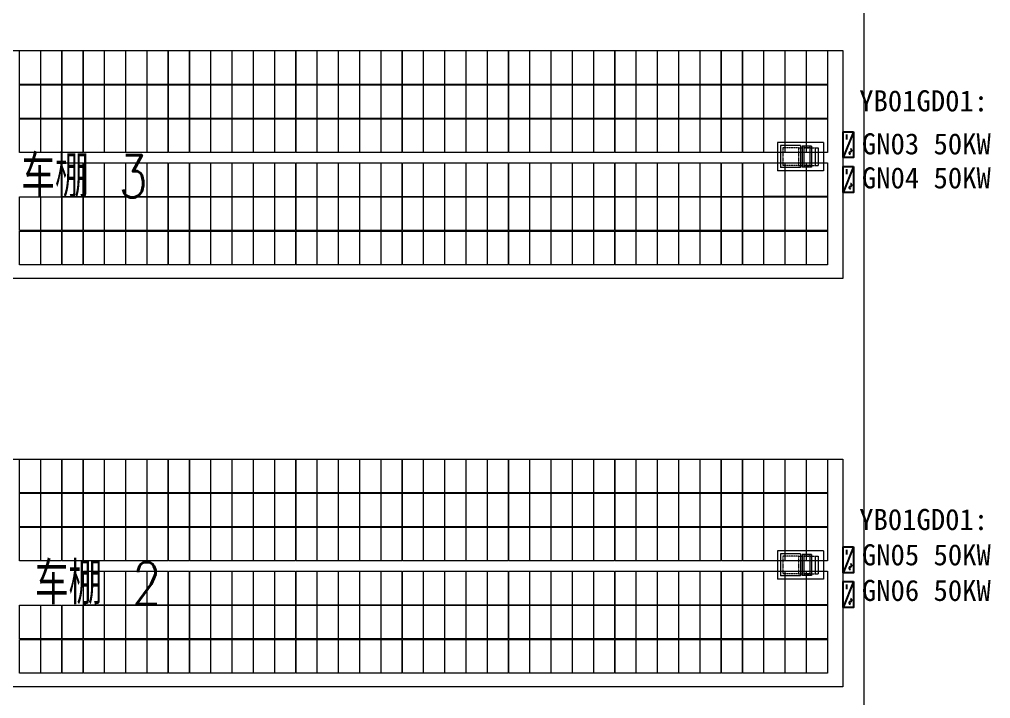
# Model space of a CAD drawing. Header units: millimetres. Extents: x 2511 to 152931, y 805 to 220503.
# Drawn here: x 45398 to 91515, y 131969 to 164199 of the extents above; entities that cross this region are included whole.
import ezdxf

# ---------------------------------------------------------------- set-up
doc = ezdxf.new("R2010")
doc.units = ezdxf.units.MM
doc.linetypes.add('BY_LAYER', pattern=[0])
doc.linetypes.add('DASHED', pattern=[19.05, 12.7, -6.35])
for name, color, linetype in [('A-DOOR', 51, 'Continuous'), ('E_EQPT', 200, 'Continuous'), ('JMD', 6, 'Continuous'), ('PUB_TEXT', 7, 'Continuous'), ('汇流箱逆变器', 7, 'Continuous'), ('组件250', 5, 'Continuous')]:
    doc.layers.add(name, color=color, linetype=linetype)
doc.styles.add('_HZTXT', font='txt.shx', dxfattribs={"width": 0.8, "bigfont": 'hztxt.shx'})
doc.styles.add('系统图文字', font='tssdeng.shx', dxfattribs={"width": 0.5, "bigfont": 'hztxt.shx'})

# ---------------------------------------------------------------- blocks, each defined once
blk = doc.blocks.new('huiliuxiang')
at = {"layer": 'E_EQPT'}
for p, q in [((3233230, -6063851), (3234480, -6064347)), ((3233366, -6064190), (3233601, -6064190))]:
    blk.add_line(p, q, dxfattribs=at)
blk.add_lwpolyline([(3233230, -6063851), (3234480, -6063851), (3234480, -6064347), (3233230, -6064347)], close=True, dxfattribs=at)
for centre, radius, start, end in [((3234128, -6064003), 63.2, 359.2131, 180.7869), ((3234255, -6064003), 63.6, 180.7812, 359.2188)]:
    blk.add_arc(centre, radius, start, end, dxfattribs=at)

msp = doc.modelspace()

# ---------------------------------------------------------------- linework, layer by layer
at = {"layer": 'A-DOOR', "color": 8, "linetype": 'ByBlock', "lineweight": 0}
msp.add_line((85494.08, 203661.59), (85494.08, 108161.59), dxfattribs=at)
at = {"layer": 'A-DOOR', "lineweight": 0, "transparency": 33554470}
for p, q in [((60533.43, 161097.8), (60553.43, 161097.8)), ((83763.43, 161117.82), (83763.43, 161097.82)), ((60533.43, 157387.8), (60553.43, 157387.8)), ((60533.43, 154157.8), (60553.43, 154157.8)), ((83763.43, 154177.82), (83763.43, 154157.82)), ((60533.43, 141717.8), (60553.43, 141717.8)), ((60533.43, 134777.8), (60553.43, 134777.8)), ((83763.43, 134797.82), (83763.43, 134777.82))]:
    msp.add_line(p, q, dxfattribs=at)
at = {"layer": 'A-DOOR', "linetype": 'ByBlock', "lineweight": 0}
for p, q in [((81393.43, 158360.38), (81393.43, 157020.38)), ((83583.43, 158360.38), (81393.43, 158360.38)), ((83583.43, 158360.38), (83583.43, 158190.38)), ((83583.43, 158190.38), (83583.43, 157020.38)), ((83183.43, 158110.38), (83333.43, 158110.38)), ((83183.43, 157270.38), (83333.43, 157270.38)), ((83583.43, 157020.38), (81393.43, 157020.38)), ((83763.43, 141737.82), (83763.43, 141717.82)), ((81393.43, 138980.37), (81393.43, 137640.37)), ((83583.43, 138980.37), (81393.43, 138980.37)), ((83583.43, 138980.37), (83583.43, 138810.37)), ((83183.43, 138730.37), (83333.43, 138730.37)), ((83583.43, 138810.37), (83583.43, 137640.37)), ((60533.43, 138007.8), (60553.43, 138007.8)), ((83183.43, 137890.37), (83333.43, 137890.37)), ((83583.43, 137640.37), (81393.43, 137640.37))]:
    msp.add_line(p, q, dxfattribs=at)
at = {"layer": 'A-DOOR', "color": 2, "linetype": 'BY_LAYER', "lineweight": 0, "ltscale": 0.01}
for p, q in [((82493.43, 158210.38), (81543.43, 158210.38)), ((81543.43, 158210.38), (81543.43, 157170.38)), ((82493.43, 158210.38), (82493.43, 157170.38)), ((83183.43, 158110.38), (83183.43, 157270.38)), ((83333.43, 158110.38), (83333.43, 157270.38)), ((82493.43, 157170.38), (81543.43, 157170.38)), ((82493.43, 138830.37), (81543.43, 138830.37)), ((81543.43, 138830.37), (81543.43, 137790.37)), ((82493.43, 138830.37), (82493.43, 137790.37)), ((83183.43, 138730.37), (83183.43, 137890.37)), ((83333.43, 138730.37), (83333.43, 137890.37)), ((82493.43, 137790.37), (81543.43, 137790.37))]:
    msp.add_line(p, q, dxfattribs=at)
at = {"layer": 'A-DOOR', "color": 3, "linetype": 'ByBlock', "lineweight": 0}
for p, q in [((83013.43, 158190.38), (82563.43, 158190.38)), ((82563.43, 158190.38), (82563.43, 157190.38)), ((82643.43, 158190.38), (82643.43, 157190.38)), ((82933.43, 158190.38), (82933.43, 157190.38)), ((82933.43, 158190.38), (82933.43, 157190.38)), ((83013.43, 158190.38), (83013.43, 157190.38)), ((83013.43, 157190.38), (82563.43, 157190.38)), ((83013.43, 138810.37), (82563.43, 138810.37)), ((82563.43, 138810.37), (82563.43, 137810.37)), ((82643.43, 138810.37), (82643.43, 137810.37)), ((82933.43, 138810.37), (82933.43, 137810.37)), ((82933.43, 138810.37), (82933.43, 137810.37)), ((83013.43, 138810.37), (83013.43, 137810.37)), ((83013.43, 137810.37), (82563.43, 137810.37))]:
    msp.add_line(p, q, dxfattribs=at)
at = {"layer": 'A-DOOR', "color": 2, "linetype": 'DASHED', "lineweight": 0, "ltscale": 0.01}
for p, q in [((82393.43, 158110.38), (81643.43, 158110.38)), ((81643.43, 158110.38), (81643.43, 157270.38)), ((82393.43, 158110.38), (82393.43, 157270.38)), ((82393.43, 158110.38), (83183.43, 158110.38)), ((82643.43, 158110.38), (82643.43, 157270.38)), ((82933.43, 158110.38), (82933.43, 157270.38)), ((82393.43, 157270.38), (81643.43, 157270.38)), ((82393.43, 157270.38), (83183.43, 157270.38)), ((82393.43, 138730.37), (81643.43, 138730.37)), ((81643.43, 138730.37), (81643.43, 137890.37)), ((82393.43, 138730.37), (82393.43, 137890.37)), ((82393.43, 138730.37), (83183.43, 138730.37)), ((82643.43, 138730.37), (82643.43, 137890.37)), ((82933.43, 138730.37), (82933.43, 137890.37)), ((82393.43, 137890.37), (81643.43, 137890.37)), ((82393.43, 137890.37), (83183.43, 137890.37))]:
    msp.add_line(p, q, dxfattribs=at)
at = {"layer": 'A-DOOR', "color": 89, "linetype": 'ByBlock', "lineweight": 0}
for p, q in [((82933.43, 158110.38), (82643.43, 158110.38)), ((82933.43, 157270.38), (82643.43, 157270.38)), ((82933.43, 138730.37), (82643.43, 138730.37)), ((82933.43, 137890.37), (82643.43, 137890.37))]:
    msp.add_line(p, q, dxfattribs=at)
at = {"layer": 'JMD', "color": 7, "linetype": 'Continuous', "lineweight": 0, "flags": 128}
for points in [[(14103.44, 162717.76), (84504.41, 162717.76), (84504.41, 151909.77), (14103.44, 151909.77)], [(14103.44, 143337.76), (84504.41, 143337.76), (84504.41, 132529.77), (14103.44, 132529.77)]]:
    msp.add_lwpolyline(points, close=True, dxfattribs=at)
at = {"layer": '组件250', "color": 4, "lineweight": 0, "transparency": 33554470}
for points in [[(45403.44, 162717.79), (46393.44, 162717.79), (46393.44, 161117.79), (45403.44, 161117.79)], [(46413.44, 162717.79), (47403.44, 162717.79), (47403.44, 161117.79), (46413.44, 161117.79)], [(47423.44, 162717.79), (48413.44, 162717.79), (48413.44, 161117.79), (47423.44, 161117.79)], [(48433.44, 162717.79), (49423.44, 162717.79), (49423.44, 161117.79), (48433.44, 161117.79)], [(49443.44, 162717.8), (50433.44, 162717.8), (50433.44, 161117.8), (49443.44, 161117.8)], [(50453.44, 162717.8), (51443.44, 162717.8), (51443.44, 161117.8), (50453.44, 161117.8)], [(51463.44, 162717.8), (52453.44, 162717.8), (52453.44, 161117.8), (51463.44, 161117.8)], [(52473.44, 162717.8), (53463.44, 162717.8), (53463.44, 161117.8), (52473.44, 161117.8)], [(53483.44, 162717.8), (54473.44, 162717.8), (54473.44, 161117.8), (53483.44, 161117.8)], [(54493.44, 162717.8), (55483.44, 162717.8), (55483.44, 161117.8), (54493.44, 161117.8)], [(55503.44, 162717.8), (56493.44, 162717.8), (56493.44, 161117.8), (55503.44, 161117.8)], [(56513.44, 162717.8), (57503.44, 162717.8), (57503.44, 161117.8), (56513.44, 161117.8)], [(57523.44, 162717.8), (58513.44, 162717.8), (58513.44, 161117.8), (57523.44, 161117.8)], [(58533.44, 162717.8), (59523.44, 162717.8), (59523.44, 161117.8), (58533.44, 161117.8)], [(59543.43, 162717.8), (60533.43, 162717.8), (60533.43, 161117.8), (59543.43, 161117.8)], [(60553.43, 162717.8), (61543.43, 162717.8), (61543.43, 161117.8), (60553.43, 161117.8)], [(61563.43, 162717.8), (62553.43, 162717.8), (62553.43, 161117.8), (61563.43, 161117.8)], [(62573.43, 162717.8), (63563.43, 162717.8), (63563.43, 161117.8), (62573.43, 161117.8)], [(63583.43, 162717.81), (64573.43, 162717.81), (64573.43, 161117.81), (63583.43, 161117.81)], [(64593.43, 162717.81), (65583.43, 162717.81), (65583.43, 161117.81), (64593.43, 161117.81)], [(65603.43, 162717.81), (66593.43, 162717.81), (66593.43, 161117.81), (65603.43, 161117.81)], [(66613.43, 162717.81), (67603.43, 162717.81), (67603.43, 161117.81), (66613.43, 161117.81)], [(67623.43, 162717.81), (68613.43, 162717.81), (68613.43, 161117.81), (67623.43, 161117.81)], [(68633.43, 162717.81), (69623.43, 162717.81), (69623.43, 161117.81), (68633.43, 161117.81)], [(69643.43, 162717.81), (70633.43, 162717.81), (70633.43, 161117.81), (69643.43, 161117.81)], [(70653.43, 162717.81), (71643.43, 162717.81), (71643.43, 161117.81), (70653.43, 161117.81)], [(71663.43, 162717.81), (72653.43, 162717.81), (72653.43, 161117.81), (71663.43, 161117.81)], [(72673.43, 162717.81), (73663.43, 162717.81), (73663.43, 161117.81), (72673.43, 161117.81)], [(73683.43, 162717.82), (74673.43, 162717.82), (74673.43, 161117.82), (73683.43, 161117.82)], [(74693.43, 162717.82), (75683.43, 162717.82), (75683.43, 161117.82), (74693.43, 161117.82)], [(75703.43, 162717.82), (76693.43, 162717.82), (76693.43, 161117.82), (75703.43, 161117.82)], [(76713.43, 162717.82), (77703.43, 162717.82), (77703.43, 161117.82), (76713.43, 161117.82)], [(77723.43, 162717.82), (78713.43, 162717.82), (78713.43, 161117.82), (77723.43, 161117.82)], [(78733.43, 162717.82), (79723.43, 162717.82), (79723.43, 161117.82), (78733.43, 161117.82)], [(79743.43, 162717.82), (80733.43, 162717.82), (80733.43, 161117.82), (79743.43, 161117.82)], [(80753.43, 162717.82), (81743.43, 162717.82), (81743.43, 161117.82), (80753.43, 161117.82)], [(81763.43, 162717.82), (82753.43, 162717.82), (82753.43, 161117.82), (81763.43, 161117.82)], [(82773.43, 162717.82), (83763.43, 162717.82), (83763.43, 161117.82), (82773.43, 161117.82)], [(45403.44, 161097.79), (46393.44, 161097.79), (46393.44, 159497.79), (45403.44, 159497.79)], [(46413.44, 161097.79), (47403.44, 161097.79), (47403.44, 159497.79), (46413.44, 159497.79)], [(47423.44, 161097.79), (48413.44, 161097.79), (48413.44, 159497.79), (47423.44, 159497.79)], [(48433.44, 161097.79), (49423.44, 161097.79), (49423.44, 159497.79), (48433.44, 159497.79)], [(49443.44, 161097.8), (50433.44, 161097.8), (50433.44, 159497.8), (49443.44, 159497.8)], [(50453.44, 161097.8), (51443.44, 161097.8), (51443.44, 159497.8), (50453.44, 159497.8)], [(51463.44, 161097.8), (52453.44, 161097.8), (52453.44, 159497.8), (51463.44, 159497.8)], [(52473.44, 161097.8), (53463.44, 161097.8), (53463.44, 159497.8), (52473.44, 159497.8)], [(53483.44, 161097.8), (54473.44, 161097.8), (54473.44, 159497.8), (53483.44, 159497.8)], [(54493.44, 161097.8), (55483.44, 161097.8), (55483.44, 159497.8), (54493.44, 159497.8)], [(55503.44, 161097.8), (56493.44, 161097.8), (56493.44, 159497.8), (55503.44, 159497.8)], [(56513.44, 161097.8), (57503.44, 161097.8), (57503.44, 159497.8), (56513.44, 159497.8)], [(57523.44, 161097.8), (58513.44, 161097.8), (58513.44, 159497.8), (57523.44, 159497.8)], [(58533.44, 161097.8), (59523.44, 161097.8), (59523.44, 159497.8), (58533.44, 159497.8)], [(59543.43, 161097.8), (60533.43, 161097.8), (60533.43, 159497.8), (59543.43, 159497.8)], [(60553.43, 161097.8), (61543.43, 161097.8), (61543.43, 159497.8), (60553.43, 159497.8)], [(61563.43, 161097.8), (62553.43, 161097.8), (62553.43, 159497.8), (61563.43, 159497.8)], [(62573.43, 161097.8), (63563.43, 161097.8), (63563.43, 159497.8), (62573.43, 159497.8)], [(63583.43, 161097.81), (64573.43, 161097.81), (64573.43, 159497.81), (63583.43, 159497.81)], [(64593.43, 161097.81), (65583.43, 161097.81), (65583.43, 159497.81), (64593.43, 159497.81)], [(65603.43, 161097.81), (66593.43, 161097.81), (66593.43, 159497.81), (65603.43, 159497.81)], [(66613.43, 161097.81), (67603.43, 161097.81), (67603.43, 159497.81), (66613.43, 159497.81)], [(67623.43, 161097.81), (68613.43, 161097.81), (68613.43, 159497.81), (67623.43, 159497.81)], [(68633.43, 161097.81), (69623.43, 161097.81), (69623.43, 159497.81), (68633.43, 159497.81)], [(69643.43, 161097.81), (70633.43, 161097.81), (70633.43, 159497.81), (69643.43, 159497.81)], [(70653.43, 161097.81), (71643.43, 161097.81), (71643.43, 159497.81), (70653.43, 159497.81)], [(71663.43, 161097.81), (72653.43, 161097.81), (72653.43, 159497.81), (71663.43, 159497.81)], [(72673.43, 161097.81), (73663.43, 161097.81), (73663.43, 159497.81), (72673.43, 159497.81)], [(73683.43, 161097.82), (74673.43, 161097.82), (74673.43, 159497.82), (73683.43, 159497.82)], [(74693.43, 161097.82), (75683.43, 161097.82), (75683.43, 159497.82), (74693.43, 159497.82)], [(75703.43, 161097.82), (76693.43, 161097.82), (76693.43, 159497.82), (75703.43, 159497.82)], [(76713.43, 161097.82), (77703.43, 161097.82), (77703.43, 159497.82), (76713.43, 159497.82)], [(77723.43, 161097.82), (78713.43, 161097.82), (78713.43, 159497.82), (77723.43, 159497.82)], [(78733.43, 161097.82), (79723.43, 161097.82), (79723.43, 159497.82), (78733.43, 159497.82)], [(79743.43, 161097.82), (80733.43, 161097.82), (80733.43, 159497.82), (79743.43, 159497.82)], [(80753.43, 161097.82), (81743.43, 161097.82), (81743.43, 159497.82), (80753.43, 159497.82)], [(81763.43, 161097.82), (82753.43, 161097.82), (82753.43, 159497.82), (81763.43, 159497.82)], [(82773.43, 161097.82), (83763.43, 161097.82), (83763.43, 159497.82), (82773.43, 159497.82)], [(45403.44, 159487.79), (46393.44, 159487.79), (46393.44, 157887.79), (45403.44, 157887.79)], [(46413.44, 159487.79), (47403.44, 159487.79), (47403.44, 157887.79), (46413.44, 157887.79)], [(47423.44, 159487.79), (48413.44, 159487.79), (48413.44, 157887.79), (47423.44, 157887.79)], [(48433.44, 159487.79), (49423.44, 159487.79), (49423.44, 157887.79), (48433.44, 157887.79)], [(49443.44, 159487.79), (50433.44, 159487.79), (50433.44, 157887.79), (49443.44, 157887.79)], [(50453.44, 159487.8), (51443.44, 159487.8), (51443.44, 157887.8), (50453.44, 157887.8)], [(51463.44, 159487.8), (52453.44, 159487.8), (52453.44, 157887.8), (51463.44, 157887.8)], [(52473.44, 159487.8), (53463.44, 159487.8), (53463.44, 157887.8), (52473.44, 157887.8)], [(53483.44, 159487.8), (54473.44, 159487.8), (54473.44, 157887.8), (53483.44, 157887.8)], [(54493.44, 159487.8), (55483.44, 159487.8), (55483.44, 157887.8), (54493.44, 157887.8)], [(55503.44, 159487.8), (56493.44, 159487.8), (56493.44, 157887.8), (55503.44, 157887.8)], [(56513.44, 159487.8), (57503.44, 159487.8), (57503.44, 157887.8), (56513.44, 157887.8)], [(57523.44, 159487.8), (58513.44, 159487.8), (58513.44, 157887.8), (57523.44, 157887.8)], [(58533.44, 159487.8), (59523.44, 159487.8), (59523.44, 157887.8), (58533.44, 157887.8)], [(59543.43, 159487.8), (60533.43, 159487.8), (60533.43, 157887.8), (59543.43, 157887.8)], [(60553.43, 159487.8), (61543.43, 159487.8), (61543.43, 157887.8), (60553.43, 157887.8)], [(61563.43, 159487.8), (62553.43, 159487.8), (62553.43, 157887.8), (61563.43, 157887.8)], [(62573.43, 159487.8), (63563.43, 159487.8), (63563.43, 157887.8), (62573.43, 157887.8)], [(63583.43, 159487.8), (64573.43, 159487.8), (64573.43, 157887.8), (63583.43, 157887.8)], [(64593.43, 159487.81), (65583.43, 159487.81), (65583.43, 157887.81), (64593.43, 157887.81)], [(65603.43, 159487.81), (66593.43, 159487.81), (66593.43, 157887.81), (65603.43, 157887.81)], [(66613.43, 159487.81), (67603.43, 159487.81), (67603.43, 157887.81), (66613.43, 157887.81)], [(67623.43, 159487.81), (68613.43, 159487.81), (68613.43, 157887.81), (67623.43, 157887.81)], [(68633.43, 159487.81), (69623.43, 159487.81), (69623.43, 157887.81), (68633.43, 157887.81)], [(69643.43, 159487.81), (70633.43, 159487.81), (70633.43, 157887.81), (69643.43, 157887.81)], [(70653.43, 159487.81), (71643.43, 159487.81), (71643.43, 157887.81), (70653.43, 157887.81)], [(71663.43, 159487.81), (72653.43, 159487.81), (72653.43, 157887.81), (71663.43, 157887.81)], [(72673.43, 159487.81), (73663.43, 159487.81), (73663.43, 157887.81), (72673.43, 157887.81)], [(73683.43, 159487.81), (74673.43, 159487.81), (74673.43, 157887.81), (73683.43, 157887.81)], [(74693.43, 159487.82), (75683.43, 159487.82), (75683.43, 157887.82), (74693.43, 157887.82)], [(75703.43, 159487.82), (76693.43, 159487.82), (76693.43, 157887.82), (75703.43, 157887.82)], [(76713.43, 159487.82), (77703.43, 159487.82), (77703.43, 157887.82), (76713.43, 157887.82)], [(77723.43, 159487.82), (78713.43, 159487.82), (78713.43, 157887.82), (77723.43, 157887.82)], [(78733.43, 159487.82), (79723.43, 159487.82), (79723.43, 157887.82), (78733.43, 157887.82)], [(79743.43, 159487.82), (80733.43, 159487.82), (80733.43, 157887.82), (79743.43, 157887.82)], [(80753.43, 159477.82), (81743.43, 159477.82), (81743.43, 157877.82), (80753.43, 157877.82)], [(81763.43, 159477.82), (82753.43, 159477.82), (82753.43, 157877.82), (81763.43, 157877.82)], [(82773.43, 159477.82), (83763.43, 159477.82), (83763.43, 157877.82), (82773.43, 157877.82)], [(47423.44, 157387.79), (48413.44, 157387.79), (48413.44, 155787.79), (47423.44, 155787.79)], [(48433.44, 157387.79), (49423.44, 157387.79), (49423.44, 155787.79), (48433.44, 155787.79)], [(49443.44, 157387.8), (50433.44, 157387.8), (50433.44, 155787.8), (49443.44, 155787.8)], [(50453.44, 157387.8), (51443.44, 157387.8), (51443.44, 155787.8), (50453.44, 155787.8)], [(51463.44, 157387.8), (52453.44, 157387.8), (52453.44, 155787.8), (51463.44, 155787.8)], [(52473.44, 157387.8), (53463.44, 157387.8), (53463.44, 155787.8), (52473.44, 155787.8)], [(53483.44, 157387.8), (54473.44, 157387.8), (54473.44, 155787.8), (53483.44, 155787.8)], [(54493.44, 157387.8), (55483.44, 157387.8), (55483.44, 155787.8), (54493.44, 155787.8)], [(55503.44, 157387.8), (56493.44, 157387.8), (56493.44, 155787.8), (55503.44, 155787.8)], [(56513.44, 157387.8), (57503.44, 157387.8), (57503.44, 155787.8), (56513.44, 155787.8)], [(57523.44, 157387.8), (58513.44, 157387.8), (58513.44, 155787.8), (57523.44, 155787.8)], [(58533.44, 157387.8), (59523.44, 157387.8), (59523.44, 155787.8), (58533.44, 155787.8)], [(59543.43, 157387.8), (60533.43, 157387.8), (60533.43, 155787.8), (59543.43, 155787.8)], [(60553.43, 157387.8), (61543.43, 157387.8), (61543.43, 155787.8), (60553.43, 155787.8)], [(61563.43, 157387.8), (62553.43, 157387.8), (62553.43, 155787.8), (61563.43, 155787.8)], [(62573.43, 157387.8), (63563.43, 157387.8), (63563.43, 155787.8), (62573.43, 155787.8)], [(63583.43, 157387.81), (64573.43, 157387.81), (64573.43, 155787.81), (63583.43, 155787.81)], [(64593.43, 157387.81), (65583.43, 157387.81), (65583.43, 155787.81), (64593.43, 155787.81)], [(65603.43, 157387.81), (66593.43, 157387.81), (66593.43, 155787.81), (65603.43, 155787.81)], [(66613.43, 157387.81), (67603.43, 157387.81), (67603.43, 155787.81), (66613.43, 155787.81)], [(67623.43, 157387.81), (68613.43, 157387.81), (68613.43, 155787.81), (67623.43, 155787.81)], [(68633.43, 157387.81), (69623.43, 157387.81), (69623.43, 155787.81), (68633.43, 155787.81)], [(69643.43, 157387.81), (70633.43, 157387.81), (70633.43, 155787.81), (69643.43, 155787.81)], [(70653.43, 157387.81), (71643.43, 157387.81), (71643.43, 155787.81), (70653.43, 155787.81)], [(71663.43, 157387.81), (72653.43, 157387.81), (72653.43, 155787.81), (71663.43, 155787.81)], [(72673.43, 157387.81), (73663.43, 157387.81), (73663.43, 155787.81), (72673.43, 155787.81)], [(73683.43, 157387.82), (74673.43, 157387.82), (74673.43, 155787.82), (73683.43, 155787.82)], [(74693.43, 157387.82), (75683.43, 157387.82), (75683.43, 155787.82), (74693.43, 155787.82)], [(75703.43, 157387.82), (76693.43, 157387.82), (76693.43, 155787.82), (75703.43, 155787.82)], [(76713.43, 157387.82), (77703.43, 157387.82), (77703.43, 155787.82), (76713.43, 155787.82)], [(77723.43, 157387.82), (78713.43, 157387.82), (78713.43, 155787.82), (77723.43, 155787.82)], [(78733.43, 157387.82), (79723.43, 157387.82), (79723.43, 155787.82), (78733.43, 155787.82)], [(79743.43, 157387.82), (80733.43, 157387.82), (80733.43, 155787.82), (79743.43, 155787.82)], [(80753.43, 157397.82), (81743.43, 157397.82), (81743.43, 155797.82), (80753.43, 155797.82)], [(81763.43, 157397.82), (82753.43, 157397.82), (82753.43, 155797.82), (81763.43, 155797.82)], [(82773.43, 157397.82), (83763.43, 157397.82), (83763.43, 155797.82), (82773.43, 155797.82)], [(45403.44, 155777.79), (46393.44, 155777.79), (46393.44, 154177.79), (45403.44, 154177.79)], [(46413.44, 155777.79), (47403.44, 155777.79), (47403.44, 154177.79), (46413.44, 154177.79)], [(47423.44, 155777.79), (48413.44, 155777.79), (48413.44, 154177.79), (47423.44, 154177.79)], [(48433.44, 155777.79), (49423.44, 155777.79), (49423.44, 154177.79), (48433.44, 154177.79)], [(49443.44, 155777.79), (50433.44, 155777.79), (50433.44, 154177.79), (49443.44, 154177.79)], [(50453.44, 155777.8), (51443.44, 155777.8), (51443.44, 154177.8), (50453.44, 154177.8)], [(51463.44, 155777.8), (52453.44, 155777.8), (52453.44, 154177.8), (51463.44, 154177.8)], [(52473.44, 155777.8), (53463.44, 155777.8), (53463.44, 154177.8), (52473.44, 154177.8)], [(53483.44, 155777.8), (54473.44, 155777.8), (54473.44, 154177.8), (53483.44, 154177.8)], [(54493.44, 155777.8), (55483.44, 155777.8), (55483.44, 154177.8), (54493.44, 154177.8)], [(55503.44, 155777.8), (56493.44, 155777.8), (56493.44, 154177.8), (55503.44, 154177.8)], [(56513.44, 155777.8), (57503.44, 155777.8), (57503.44, 154177.8), (56513.44, 154177.8)], [(57523.44, 155777.8), (58513.44, 155777.8), (58513.44, 154177.8), (57523.44, 154177.8)], [(58533.44, 155777.8), (59523.44, 155777.8), (59523.44, 154177.8), (58533.44, 154177.8)], [(59543.43, 155777.8), (60533.43, 155777.8), (60533.43, 154177.8), (59543.43, 154177.8)], [(60553.43, 155777.8), (61543.43, 155777.8), (61543.43, 154177.8), (60553.43, 154177.8)], [(61563.43, 155777.8), (62553.43, 155777.8), (62553.43, 154177.8), (61563.43, 154177.8)], [(62573.43, 155777.8), (63563.43, 155777.8), (63563.43, 154177.8), (62573.43, 154177.8)], [(63583.43, 155777.8), (64573.43, 155777.8), (64573.43, 154177.8), (63583.43, 154177.8)], [(64593.43, 155777.81), (65583.43, 155777.81), (65583.43, 154177.81), (64593.43, 154177.81)], [(65603.43, 155777.81), (66593.43, 155777.81), (66593.43, 154177.81), (65603.43, 154177.81)], [(66613.43, 155777.81), (67603.43, 155777.81), (67603.43, 154177.81), (66613.43, 154177.81)], [(67623.43, 155777.81), (68613.43, 155777.81), (68613.43, 154177.81), (67623.43, 154177.81)], [(68633.43, 155777.81), (69623.43, 155777.81), (69623.43, 154177.81), (68633.43, 154177.81)], [(69643.43, 155777.81), (70633.43, 155777.81), (70633.43, 154177.81), (69643.43, 154177.81)], [(70653.43, 155777.81), (71643.43, 155777.81), (71643.43, 154177.81), (70653.43, 154177.81)], [(71663.43, 155777.81), (72653.43, 155777.81), (72653.43, 154177.81), (71663.43, 154177.81)], [(72673.43, 155777.81), (73663.43, 155777.81), (73663.43, 154177.81), (72673.43, 154177.81)], [(73683.43, 155777.81), (74673.43, 155777.81), (74673.43, 154177.81), (73683.43, 154177.81)], [(74693.43, 155777.82), (75683.43, 155777.82), (75683.43, 154177.82), (74693.43, 154177.82)], [(75703.43, 155777.82), (76693.43, 155777.82), (76693.43, 154177.82), (75703.43, 154177.82)], [(76713.43, 155777.82), (77703.43, 155777.82), (77703.43, 154177.82), (76713.43, 154177.82)], [(77723.43, 155777.82), (78713.43, 155777.82), (78713.43, 154177.82), (77723.43, 154177.82)], [(78733.43, 155777.82), (79723.43, 155777.82), (79723.43, 154177.82), (78733.43, 154177.82)], [(79743.43, 155777.82), (80733.43, 155777.82), (80733.43, 154177.82), (79743.43, 154177.82)], [(80753.43, 155777.82), (81743.43, 155777.82), (81743.43, 154177.82), (80753.43, 154177.82)], [(81763.43, 155777.82), (82753.43, 155777.82), (82753.43, 154177.82), (81763.43, 154177.82)], [(82773.43, 155777.82), (83763.43, 155777.82), (83763.43, 154177.82), (82773.43, 154177.82)], [(45403.44, 154157.79), (46393.44, 154157.79), (46393.44, 152557.79), (45403.44, 152557.79)], [(46413.44, 154157.79), (47403.44, 154157.79), (47403.44, 152557.79), (46413.44, 152557.79)], [(47423.44, 154157.79), (48413.44, 154157.79), (48413.44, 152557.79), (47423.44, 152557.79)], [(48433.44, 154157.79), (49423.44, 154157.79), (49423.44, 152557.79), (48433.44, 152557.79)], [(49443.44, 154157.79), (50433.44, 154157.79), (50433.44, 152557.79), (49443.44, 152557.79)], [(50453.44, 154157.8), (51443.44, 154157.8), (51443.44, 152557.8), (50453.44, 152557.8)], [(51463.44, 154157.8), (52453.44, 154157.8), (52453.44, 152557.8), (51463.44, 152557.8)], [(52473.44, 154157.8), (53463.44, 154157.8), (53463.44, 152557.8), (52473.44, 152557.8)], [(53483.44, 154157.8), (54473.44, 154157.8), (54473.44, 152557.8), (53483.44, 152557.8)], [(54493.44, 154157.8), (55483.44, 154157.8), (55483.44, 152557.8), (54493.44, 152557.8)], [(55503.44, 154157.8), (56493.44, 154157.8), (56493.44, 152557.8), (55503.44, 152557.8)], [(56513.44, 154157.8), (57503.44, 154157.8), (57503.44, 152557.8), (56513.44, 152557.8)], [(57523.44, 154157.8), (58513.44, 154157.8), (58513.44, 152557.8), (57523.44, 152557.8)], [(58533.44, 154157.8), (59523.44, 154157.8), (59523.44, 152557.8), (58533.44, 152557.8)], [(59543.43, 154157.8), (60533.43, 154157.8), (60533.43, 152557.8), (59543.43, 152557.8)], [(60553.43, 154157.8), (61543.43, 154157.8), (61543.43, 152557.8), (60553.43, 152557.8)], [(61563.43, 154157.8), (62553.43, 154157.8), (62553.43, 152557.8), (61563.43, 152557.8)], [(62573.43, 154157.8), (63563.43, 154157.8), (63563.43, 152557.8), (62573.43, 152557.8)], [(63583.43, 154157.8), (64573.43, 154157.8), (64573.43, 152557.8), (63583.43, 152557.8)], [(64593.43, 154157.81), (65583.43, 154157.81), (65583.43, 152557.81), (64593.43, 152557.81)], [(65603.43, 154157.81), (66593.43, 154157.81), (66593.43, 152557.81), (65603.43, 152557.81)], [(66613.43, 154157.81), (67603.43, 154157.81), (67603.43, 152557.81), (66613.43, 152557.81)], [(67623.43, 154157.81), (68613.43, 154157.81), (68613.43, 152557.81), (67623.43, 152557.81)], [(68633.43, 154157.81), (69623.43, 154157.81), (69623.43, 152557.81), (68633.43, 152557.81)], [(69643.43, 154157.81), (70633.43, 154157.81), (70633.43, 152557.81), (69643.43, 152557.81)], [(70653.43, 154157.81), (71643.43, 154157.81), (71643.43, 152557.81), (70653.43, 152557.81)], [(71663.43, 154157.81), (72653.43, 154157.81), (72653.43, 152557.81), (71663.43, 152557.81)], [(72673.43, 154157.81), (73663.43, 154157.81), (73663.43, 152557.81), (72673.43, 152557.81)], [(73683.43, 154157.81), (74673.43, 154157.81), (74673.43, 152557.81), (73683.43, 152557.81)], [(74693.43, 154157.82), (75683.43, 154157.82), (75683.43, 152557.82), (74693.43, 152557.82)], [(75703.43, 154157.82), (76693.43, 154157.82), (76693.43, 152557.82), (75703.43, 152557.82)], [(76713.43, 154157.82), (77703.43, 154157.82), (77703.43, 152557.82), (76713.43, 152557.82)], [(77723.43, 154157.82), (78713.43, 154157.82), (78713.43, 152557.82), (77723.43, 152557.82)], [(78733.43, 154157.82), (79723.43, 154157.82), (79723.43, 152557.82), (78733.43, 152557.82)], [(79743.43, 154157.82), (80733.43, 154157.82), (80733.43, 152557.82), (79743.43, 152557.82)], [(80753.43, 154157.82), (81743.43, 154157.82), (81743.43, 152557.82), (80753.43, 152557.82)], [(81763.43, 154157.82), (82753.43, 154157.82), (82753.43, 152557.82), (81763.43, 152557.82)], [(82773.43, 154157.82), (83763.43, 154157.82), (83763.43, 152557.82), (82773.43, 152557.82)], [(45403.44, 143337.79), (46393.44, 143337.79), (46393.44, 141737.79), (45403.44, 141737.79)], [(46413.44, 143337.79), (47403.44, 143337.79), (47403.44, 141737.79), (46413.44, 141737.79)], [(47423.44, 143337.79), (48413.44, 143337.79), (48413.44, 141737.79), (47423.44, 141737.79)], [(48433.44, 143337.79), (49423.44, 143337.79), (49423.44, 141737.79), (48433.44, 141737.79)], [(49443.44, 143337.79), (50433.44, 143337.79), (50433.44, 141737.79), (49443.44, 141737.79)], [(50453.44, 143337.79), (51443.44, 143337.79), (51443.44, 141737.79), (50453.44, 141737.79)], [(51463.44, 143337.79), (52453.44, 143337.79), (52453.44, 141737.79), (51463.44, 141737.79)], [(52473.44, 143337.8), (53463.44, 143337.8), (53463.44, 141737.8), (52473.44, 141737.8)], [(53483.44, 143337.8), (54473.44, 143337.8), (54473.44, 141737.8), (53483.44, 141737.8)], [(54493.44, 143337.8), (55483.44, 143337.8), (55483.44, 141737.8), (54493.44, 141737.8)], [(55503.44, 143337.8), (56493.44, 143337.8), (56493.44, 141737.8), (55503.44, 141737.8)], [(56513.44, 143337.8), (57503.44, 143337.8), (57503.44, 141737.8), (56513.44, 141737.8)], [(57523.44, 143337.8), (58513.44, 143337.8), (58513.44, 141737.8), (57523.44, 141737.8)], [(58533.44, 143337.8), (59523.44, 143337.8), (59523.44, 141737.8), (58533.44, 141737.8)], [(59543.43, 143337.8), (60533.43, 143337.8), (60533.43, 141737.8), (59543.43, 141737.8)], [(60553.43, 143337.8), (61543.43, 143337.8), (61543.43, 141737.8), (60553.43, 141737.8)], [(61563.43, 143337.8), (62553.43, 143337.8), (62553.43, 141737.8), (61563.43, 141737.8)], [(62573.43, 143337.8), (63563.43, 143337.8), (63563.43, 141737.8), (62573.43, 141737.8)], [(63583.43, 143337.8), (64573.43, 143337.8), (64573.43, 141737.8), (63583.43, 141737.8)], [(64593.43, 143337.8), (65583.43, 143337.8), (65583.43, 141737.8), (64593.43, 141737.8)], [(65603.43, 143337.8), (66593.43, 143337.8), (66593.43, 141737.8), (65603.43, 141737.8)], [(66613.43, 143337.81), (67603.43, 143337.81), (67603.43, 141737.81), (66613.43, 141737.81)], [(67623.43, 143337.81), (68613.43, 143337.81), (68613.43, 141737.81), (67623.43, 141737.81)], [(68633.43, 143337.81), (69623.43, 143337.81), (69623.43, 141737.81), (68633.43, 141737.81)], [(69643.43, 143337.81), (70633.43, 143337.81), (70633.43, 141737.81), (69643.43, 141737.81)], [(70653.43, 143337.81), (71643.43, 143337.81), (71643.43, 141737.81), (70653.43, 141737.81)], [(71663.43, 143337.81), (72653.43, 143337.81), (72653.43, 141737.81), (71663.43, 141737.81)], [(72673.43, 143337.81), (73663.43, 143337.81), (73663.43, 141737.81), (72673.43, 141737.81)], [(73683.43, 143337.81), (74673.43, 143337.81), (74673.43, 141737.81), (73683.43, 141737.81)], [(74693.43, 143337.81), (75683.43, 143337.81), (75683.43, 141737.81), (74693.43, 141737.81)], [(75703.43, 143337.81), (76693.43, 143337.81), (76693.43, 141737.81), (75703.43, 141737.81)], [(76713.43, 143337.82), (77703.43, 143337.82), (77703.43, 141737.82), (76713.43, 141737.82)], [(77723.43, 143337.82), (78713.43, 143337.82), (78713.43, 141737.82), (77723.43, 141737.82)], [(78733.43, 143337.82), (79723.43, 143337.82), (79723.43, 141737.82), (78733.43, 141737.82)], [(79743.43, 143337.82), (80733.43, 143337.82), (80733.43, 141737.82), (79743.43, 141737.82)], [(80753.43, 143337.82), (81743.43, 143337.82), (81743.43, 141737.82), (80753.43, 141737.82)], [(81763.43, 143337.82), (82753.43, 143337.82), (82753.43, 141737.82), (81763.43, 141737.82)], [(82773.43, 143337.82), (83763.43, 143337.82), (83763.43, 141737.82), (82773.43, 141737.82)], [(45403.44, 141717.79), (46393.44, 141717.79), (46393.44, 140117.79), (45403.44, 140117.79)], [(46413.44, 141717.79), (47403.44, 141717.79), (47403.44, 140117.79), (46413.44, 140117.79)], [(47423.44, 141717.79), (48413.44, 141717.79), (48413.44, 140117.79), (47423.44, 140117.79)], [(48433.44, 141717.79), (49423.44, 141717.79), (49423.44, 140117.79), (48433.44, 140117.79)], [(49443.44, 141717.79), (50433.44, 141717.79), (50433.44, 140117.79), (49443.44, 140117.79)], [(50453.44, 141717.79), (51443.44, 141717.79), (51443.44, 140117.79), (50453.44, 140117.79)], [(51463.44, 141717.79), (52453.44, 141717.79), (52453.44, 140117.79), (51463.44, 140117.79)], [(52473.44, 141717.8), (53463.44, 141717.8), (53463.44, 140117.8), (52473.44, 140117.8)], [(53483.44, 141717.8), (54473.44, 141717.8), (54473.44, 140117.8), (53483.44, 140117.8)], [(54493.44, 141717.8), (55483.44, 141717.8), (55483.44, 140117.8), (54493.44, 140117.8)], [(55503.44, 141717.8), (56493.44, 141717.8), (56493.44, 140117.8), (55503.44, 140117.8)], [(56513.44, 141717.8), (57503.44, 141717.8), (57503.44, 140117.8), (56513.44, 140117.8)], [(57523.44, 141717.8), (58513.44, 141717.8), (58513.44, 140117.8), (57523.44, 140117.8)], [(58533.44, 141717.8), (59523.44, 141717.8), (59523.44, 140117.8), (58533.44, 140117.8)], [(59543.43, 141717.8), (60533.43, 141717.8), (60533.43, 140117.8), (59543.43, 140117.8)], [(60553.43, 141717.8), (61543.43, 141717.8), (61543.43, 140117.8), (60553.43, 140117.8)], [(61563.43, 141717.8), (62553.43, 141717.8), (62553.43, 140117.8), (61563.43, 140117.8)], [(62573.43, 141717.8), (63563.43, 141717.8), (63563.43, 140117.8), (62573.43, 140117.8)], [(63583.43, 141717.8), (64573.43, 141717.8), (64573.43, 140117.8), (63583.43, 140117.8)], [(64593.43, 141717.8), (65583.43, 141717.8), (65583.43, 140117.8), (64593.43, 140117.8)], [(65603.43, 141717.8), (66593.43, 141717.8), (66593.43, 140117.8), (65603.43, 140117.8)], [(66613.43, 141717.81), (67603.43, 141717.81), (67603.43, 140117.81), (66613.43, 140117.81)], [(67623.43, 141717.81), (68613.43, 141717.81), (68613.43, 140117.81), (67623.43, 140117.81)], [(68633.43, 141717.81), (69623.43, 141717.81), (69623.43, 140117.81), (68633.43, 140117.81)], [(69643.43, 141717.81), (70633.43, 141717.81), (70633.43, 140117.81), (69643.43, 140117.81)], [(70653.43, 141717.81), (71643.43, 141717.81), (71643.43, 140117.81), (70653.43, 140117.81)], [(71663.43, 141717.81), (72653.43, 141717.81), (72653.43, 140117.81), (71663.43, 140117.81)], [(72673.43, 141717.81), (73663.43, 141717.81), (73663.43, 140117.81), (72673.43, 140117.81)], [(73683.43, 141717.81), (74673.43, 141717.81), (74673.43, 140117.81), (73683.43, 140117.81)], [(74693.43, 141717.81), (75683.43, 141717.81), (75683.43, 140117.81), (74693.43, 140117.81)], [(75703.43, 141717.81), (76693.43, 141717.81), (76693.43, 140117.81), (75703.43, 140117.81)], [(76713.43, 141717.82), (77703.43, 141717.82), (77703.43, 140117.82), (76713.43, 140117.82)], [(77723.43, 141717.82), (78713.43, 141717.82), (78713.43, 140117.82), (77723.43, 140117.82)], [(78733.43, 141717.82), (79723.43, 141717.82), (79723.43, 140117.82), (78733.43, 140117.82)], [(79743.43, 141717.82), (80733.43, 141717.82), (80733.43, 140117.82), (79743.43, 140117.82)], [(80753.43, 141717.82), (81743.43, 141717.82), (81743.43, 140117.82), (80753.43, 140117.82)], [(81763.43, 141717.82), (82753.43, 141717.82), (82753.43, 140117.82), (81763.43, 140117.82)], [(82773.43, 141717.82), (83763.43, 141717.82), (83763.43, 140117.82), (82773.43, 140117.82)], [(45403.44, 140107.79), (46393.44, 140107.79), (46393.44, 138507.79), (45403.44, 138507.79)], [(46413.44, 140107.79), (47403.44, 140107.79), (47403.44, 138507.79), (46413.44, 138507.79)], [(47423.44, 140107.79), (48413.44, 140107.79), (48413.44, 138507.79), (47423.44, 138507.79)], [(48433.44, 140107.79), (49423.44, 140107.79), (49423.44, 138507.79), (48433.44, 138507.79)], [(49443.44, 140107.79), (50433.44, 140107.79), (50433.44, 138507.79), (49443.44, 138507.79)], [(50453.44, 140107.79), (51443.44, 140107.79), (51443.44, 138507.79), (50453.44, 138507.79)], [(51463.44, 140107.79), (52453.44, 140107.79), (52453.44, 138507.79), (51463.44, 138507.79)], [(52473.44, 140107.79), (53463.44, 140107.79), (53463.44, 138507.79), (52473.44, 138507.79)], [(53483.44, 140107.8), (54473.44, 140107.8), (54473.44, 138507.8), (53483.44, 138507.8)], [(54493.44, 140107.8), (55483.44, 140107.8), (55483.44, 138507.8), (54493.44, 138507.8)], [(55503.44, 140107.8), (56493.44, 140107.8), (56493.44, 138507.8), (55503.44, 138507.8)], [(56513.44, 140107.8), (57503.44, 140107.8), (57503.44, 138507.8), (56513.44, 138507.8)], [(57523.44, 140107.8), (58513.44, 140107.8), (58513.44, 138507.8), (57523.44, 138507.8)], [(58533.44, 140107.8), (59523.44, 140107.8), (59523.44, 138507.8), (58533.44, 138507.8)], [(59543.43, 140107.8), (60533.43, 140107.8), (60533.43, 138507.8), (59543.43, 138507.8)], [(60553.43, 140107.8), (61543.43, 140107.8), (61543.43, 138507.8), (60553.43, 138507.8)], [(61563.43, 140107.8), (62553.43, 140107.8), (62553.43, 138507.8), (61563.43, 138507.8)], [(62573.43, 140107.8), (63563.43, 140107.8), (63563.43, 138507.8), (62573.43, 138507.8)], [(63583.43, 140107.8), (64573.43, 140107.8), (64573.43, 138507.8), (63583.43, 138507.8)], [(64593.43, 140107.8), (65583.43, 140107.8), (65583.43, 138507.8), (64593.43, 138507.8)], [(65603.43, 140107.8), (66593.43, 140107.8), (66593.43, 138507.8), (65603.43, 138507.8)], [(66613.43, 140107.8), (67603.43, 140107.8), (67603.43, 138507.8), (66613.43, 138507.8)], [(67623.43, 140107.81), (68613.43, 140107.81), (68613.43, 138507.81), (67623.43, 138507.81)], [(68633.43, 140107.81), (69623.43, 140107.81), (69623.43, 138507.81), (68633.43, 138507.81)], [(69643.43, 140107.81), (70633.43, 140107.81), (70633.43, 138507.81), (69643.43, 138507.81)], [(70653.43, 140107.81), (71643.43, 140107.81), (71643.43, 138507.81), (70653.43, 138507.81)], [(71663.43, 140107.81), (72653.43, 140107.81), (72653.43, 138507.81), (71663.43, 138507.81)], [(72673.43, 140107.81), (73663.43, 140107.81), (73663.43, 138507.81), (72673.43, 138507.81)], [(73683.43, 140107.81), (74673.43, 140107.81), (74673.43, 138507.81), (73683.43, 138507.81)], [(74693.43, 140107.81), (75683.43, 140107.81), (75683.43, 138507.81), (74693.43, 138507.81)], [(75703.43, 140107.81), (76693.43, 140107.81), (76693.43, 138507.81), (75703.43, 138507.81)], [(76713.43, 140107.81), (77703.43, 140107.81), (77703.43, 138507.81), (76713.43, 138507.81)], [(77723.43, 140107.82), (78713.43, 140107.82), (78713.43, 138507.82), (77723.43, 138507.82)], [(78733.43, 140107.82), (79723.43, 140107.82), (79723.43, 138507.82), (78733.43, 138507.82)], [(79743.43, 140107.82), (80733.43, 140107.82), (80733.43, 138507.82), (79743.43, 138507.82)], [(80753.43, 140097.82), (81743.43, 140097.82), (81743.43, 138497.82), (80753.43, 138497.82)], [(81763.43, 140097.82), (82753.43, 140097.82), (82753.43, 138497.82), (81763.43, 138497.82)], [(82773.43, 140097.82), (83763.43, 140097.82), (83763.43, 138497.82), (82773.43, 138497.82)], [(48433.44, 138007.79), (49423.44, 138007.79), (49423.44, 136407.79), (48433.44, 136407.79)], [(49443.44, 138007.79), (50433.44, 138007.79), (50433.44, 136407.79), (49443.44, 136407.79)], [(50453.44, 138007.79), (51443.44, 138007.79), (51443.44, 136407.79), (50453.44, 136407.79)], [(51463.44, 138007.79), (52453.44, 138007.79), (52453.44, 136407.79), (51463.44, 136407.79)], [(52473.44, 138007.8), (53463.44, 138007.8), (53463.44, 136407.8), (52473.44, 136407.8)], [(53483.44, 138007.8), (54473.44, 138007.8), (54473.44, 136407.8), (53483.44, 136407.8)], [(54493.44, 138007.8), (55483.44, 138007.8), (55483.44, 136407.8), (54493.44, 136407.8)], [(55503.44, 138007.8), (56493.44, 138007.8), (56493.44, 136407.8), (55503.44, 136407.8)], [(56513.44, 138007.8), (57503.44, 138007.8), (57503.44, 136407.8), (56513.44, 136407.8)], [(57523.44, 138007.8), (58513.44, 138007.8), (58513.44, 136407.8), (57523.44, 136407.8)], [(58533.44, 138007.8), (59523.44, 138007.8), (59523.44, 136407.8), (58533.44, 136407.8)], [(59543.43, 138007.8), (60533.43, 138007.8), (60533.43, 136407.8), (59543.43, 136407.8)], [(60553.43, 138007.8), (61543.43, 138007.8), (61543.43, 136407.8), (60553.43, 136407.8)], [(61563.43, 138007.8), (62553.43, 138007.8), (62553.43, 136407.8), (61563.43, 136407.8)], [(62573.43, 138007.8), (63563.43, 138007.8), (63563.43, 136407.8), (62573.43, 136407.8)], [(63583.43, 138007.8), (64573.43, 138007.8), (64573.43, 136407.8), (63583.43, 136407.8)], [(64593.43, 138007.8), (65583.43, 138007.8), (65583.43, 136407.8), (64593.43, 136407.8)], [(65603.43, 138007.8), (66593.43, 138007.8), (66593.43, 136407.8), (65603.43, 136407.8)], [(66613.43, 138007.81), (67603.43, 138007.81), (67603.43, 136407.81), (66613.43, 136407.81)], [(67623.43, 138007.81), (68613.43, 138007.81), (68613.43, 136407.81), (67623.43, 136407.81)], [(68633.43, 138007.81), (69623.43, 138007.81), (69623.43, 136407.81), (68633.43, 136407.81)], [(69643.43, 138007.81), (70633.43, 138007.81), (70633.43, 136407.81), (69643.43, 136407.81)], [(70653.43, 138007.81), (71643.43, 138007.81), (71643.43, 136407.81), (70653.43, 136407.81)], [(71663.43, 138007.81), (72653.43, 138007.81), (72653.43, 136407.81), (71663.43, 136407.81)], [(72673.43, 138007.81), (73663.43, 138007.81), (73663.43, 136407.81), (72673.43, 136407.81)], [(73683.43, 138007.81), (74673.43, 138007.81), (74673.43, 136407.81), (73683.43, 136407.81)], [(74693.43, 138007.81), (75683.43, 138007.81), (75683.43, 136407.81), (74693.43, 136407.81)], [(75703.43, 138007.81), (76693.43, 138007.81), (76693.43, 136407.81), (75703.43, 136407.81)], [(76713.43, 138007.82), (77703.43, 138007.82), (77703.43, 136407.82), (76713.43, 136407.82)], [(77723.43, 138007.82), (78713.43, 138007.82), (78713.43, 136407.82), (77723.43, 136407.82)], [(78733.43, 138007.82), (79723.43, 138007.82), (79723.43, 136407.82), (78733.43, 136407.82)], [(79743.43, 138007.82), (80733.43, 138007.82), (80733.43, 136407.82), (79743.43, 136407.82)], [(80753.43, 138017.82), (81743.43, 138017.82), (81743.43, 136417.82), (80753.43, 136417.82)], [(81763.43, 138017.82), (82753.43, 138017.82), (82753.43, 136417.82), (81763.43, 136417.82)], [(82773.43, 138017.82), (83763.43, 138017.82), (83763.43, 136417.82), (82773.43, 136417.82)], [(45403.44, 136397.79), (46393.44, 136397.79), (46393.44, 134797.79), (45403.44, 134797.79)], [(46413.44, 136397.79), (47403.44, 136397.79), (47403.44, 134797.79), (46413.44, 134797.79)], [(47423.44, 136397.79), (48413.44, 136397.79), (48413.44, 134797.79), (47423.44, 134797.79)], [(48433.44, 136397.79), (49423.44, 136397.79), (49423.44, 134797.79), (48433.44, 134797.79)], [(49443.44, 136397.79), (50433.44, 136397.79), (50433.44, 134797.79), (49443.44, 134797.79)], [(50453.44, 136397.79), (51443.44, 136397.79), (51443.44, 134797.79), (50453.44, 134797.79)], [(51463.44, 136397.79), (52453.44, 136397.79), (52453.44, 134797.79), (51463.44, 134797.79)], [(52473.44, 136397.79), (53463.44, 136397.79), (53463.44, 134797.79), (52473.44, 134797.79)], [(53483.44, 136397.8), (54473.44, 136397.8), (54473.44, 134797.8), (53483.44, 134797.8)], [(54493.44, 136397.8), (55483.44, 136397.8), (55483.44, 134797.8), (54493.44, 134797.8)], [(55503.44, 136397.8), (56493.44, 136397.8), (56493.44, 134797.8), (55503.44, 134797.8)], [(56513.44, 136397.8), (57503.44, 136397.8), (57503.44, 134797.8), (56513.44, 134797.8)], [(57523.44, 136397.8), (58513.44, 136397.8), (58513.44, 134797.8), (57523.44, 134797.8)], [(58533.44, 136397.8), (59523.44, 136397.8), (59523.44, 134797.8), (58533.44, 134797.8)], [(59543.43, 136397.8), (60533.43, 136397.8), (60533.43, 134797.8), (59543.43, 134797.8)], [(60553.43, 136397.8), (61543.43, 136397.8), (61543.43, 134797.8), (60553.43, 134797.8)], [(61563.43, 136397.8), (62553.43, 136397.8), (62553.43, 134797.8), (61563.43, 134797.8)], [(62573.43, 136397.8), (63563.43, 136397.8), (63563.43, 134797.8), (62573.43, 134797.8)], [(63583.43, 136397.8), (64573.43, 136397.8), (64573.43, 134797.8), (63583.43, 134797.8)], [(64593.43, 136397.8), (65583.43, 136397.8), (65583.43, 134797.8), (64593.43, 134797.8)], [(65603.43, 136397.8), (66593.43, 136397.8), (66593.43, 134797.8), (65603.43, 134797.8)], [(66613.43, 136397.8), (67603.43, 136397.8), (67603.43, 134797.8), (66613.43, 134797.8)], [(67623.43, 136397.81), (68613.43, 136397.81), (68613.43, 134797.81), (67623.43, 134797.81)], [(68633.43, 136397.81), (69623.43, 136397.81), (69623.43, 134797.81), (68633.43, 134797.81)], [(69643.43, 136397.81), (70633.43, 136397.81), (70633.43, 134797.81), (69643.43, 134797.81)], [(70653.43, 136397.81), (71643.43, 136397.81), (71643.43, 134797.81), (70653.43, 134797.81)], [(71663.43, 136397.81), (72653.43, 136397.81), (72653.43, 134797.81), (71663.43, 134797.81)], [(72673.43, 136397.81), (73663.43, 136397.81), (73663.43, 134797.81), (72673.43, 134797.81)], [(73683.43, 136397.81), (74673.43, 136397.81), (74673.43, 134797.81), (73683.43, 134797.81)], [(74693.43, 136397.81), (75683.43, 136397.81), (75683.43, 134797.81), (74693.43, 134797.81)], [(75703.43, 136397.81), (76693.43, 136397.81), (76693.43, 134797.81), (75703.43, 134797.81)], [(76713.43, 136397.81), (77703.43, 136397.81), (77703.43, 134797.81), (76713.43, 134797.81)], [(77723.43, 136397.82), (78713.43, 136397.82), (78713.43, 134797.82), (77723.43, 134797.82)], [(78733.43, 136397.82), (79723.43, 136397.82), (79723.43, 134797.82), (78733.43, 134797.82)], [(79743.43, 136397.82), (80733.43, 136397.82), (80733.43, 134797.82), (79743.43, 134797.82)], [(80753.43, 136397.82), (81743.43, 136397.82), (81743.43, 134797.82), (80753.43, 134797.82)], [(81763.43, 136397.82), (82753.43, 136397.82), (82753.43, 134797.82), (81763.43, 134797.82)], [(82773.43, 136397.82), (83763.43, 136397.82), (83763.43, 134797.82), (82773.43, 134797.82)], [(45403.44, 134777.79), (46393.44, 134777.79), (46393.44, 133177.79), (45403.44, 133177.79)], [(46413.44, 134777.79), (47403.44, 134777.79), (47403.44, 133177.79), (46413.44, 133177.79)], [(47423.44, 134777.79), (48413.44, 134777.79), (48413.44, 133177.79), (47423.44, 133177.79)], [(48433.44, 134777.79), (49423.44, 134777.79), (49423.44, 133177.79), (48433.44, 133177.79)], [(49443.44, 134777.79), (50433.44, 134777.79), (50433.44, 133177.79), (49443.44, 133177.79)], [(50453.44, 134777.79), (51443.44, 134777.79), (51443.44, 133177.79), (50453.44, 133177.79)], [(51463.44, 134777.79), (52453.44, 134777.79), (52453.44, 133177.79), (51463.44, 133177.79)], [(52473.44, 134777.79), (53463.44, 134777.79), (53463.44, 133177.79), (52473.44, 133177.79)], [(53483.44, 134777.8), (54473.44, 134777.8), (54473.44, 133177.8), (53483.44, 133177.8)], [(54493.44, 134777.8), (55483.44, 134777.8), (55483.44, 133177.8), (54493.44, 133177.8)], [(55503.44, 134777.8), (56493.44, 134777.8), (56493.44, 133177.8), (55503.44, 133177.8)], [(56513.44, 134777.8), (57503.44, 134777.8), (57503.44, 133177.8), (56513.44, 133177.8)], [(57523.44, 134777.8), (58513.44, 134777.8), (58513.44, 133177.8), (57523.44, 133177.8)], [(58533.44, 134777.8), (59523.44, 134777.8), (59523.44, 133177.8), (58533.44, 133177.8)], [(59543.43, 134777.8), (60533.43, 134777.8), (60533.43, 133177.8), (59543.43, 133177.8)], [(60553.43, 134777.8), (61543.43, 134777.8), (61543.43, 133177.8), (60553.43, 133177.8)], [(61563.43, 134777.8), (62553.43, 134777.8), (62553.43, 133177.8), (61563.43, 133177.8)], [(62573.43, 134777.8), (63563.43, 134777.8), (63563.43, 133177.8), (62573.43, 133177.8)], [(63583.43, 134777.8), (64573.43, 134777.8), (64573.43, 133177.8), (63583.43, 133177.8)], [(64593.43, 134777.8), (65583.43, 134777.8), (65583.43, 133177.8), (64593.43, 133177.8)], [(65603.43, 134777.8), (66593.43, 134777.8), (66593.43, 133177.8), (65603.43, 133177.8)], [(66613.43, 134777.8), (67603.43, 134777.8), (67603.43, 133177.8), (66613.43, 133177.8)], [(67623.43, 134777.81), (68613.43, 134777.81), (68613.43, 133177.81), (67623.43, 133177.81)], [(68633.43, 134777.81), (69623.43, 134777.81), (69623.43, 133177.81), (68633.43, 133177.81)], [(69643.43, 134777.81), (70633.43, 134777.81), (70633.43, 133177.81), (69643.43, 133177.81)], [(70653.43, 134777.81), (71643.43, 134777.81), (71643.43, 133177.81), (70653.43, 133177.81)], [(71663.43, 134777.81), (72653.43, 134777.81), (72653.43, 133177.81), (71663.43, 133177.81)], [(72673.43, 134777.81), (73663.43, 134777.81), (73663.43, 133177.81), (72673.43, 133177.81)], [(73683.43, 134777.81), (74673.43, 134777.81), (74673.43, 133177.81), (73683.43, 133177.81)], [(74693.43, 134777.81), (75683.43, 134777.81), (75683.43, 133177.81), (74693.43, 133177.81)], [(75703.43, 134777.81), (76693.43, 134777.81), (76693.43, 133177.81), (75703.43, 133177.81)], [(76713.43, 134777.81), (77703.43, 134777.81), (77703.43, 133177.81), (76713.43, 133177.81)], [(77723.43, 134777.82), (78713.43, 134777.82), (78713.43, 133177.82), (77723.43, 133177.82)], [(78733.43, 134777.82), (79723.43, 134777.82), (79723.43, 133177.82), (78733.43, 133177.82)], [(79743.43, 134777.82), (80733.43, 134777.82), (80733.43, 133177.82), (79743.43, 133177.82)], [(80753.43, 134777.82), (81743.43, 134777.82), (81743.43, 133177.82), (80753.43, 133177.82)], [(81763.43, 134777.82), (82753.43, 134777.82), (82753.43, 133177.82), (81763.43, 133177.82)], [(82773.43, 134777.82), (83763.43, 134777.82), (83763.43, 133177.82), (82773.43, 133177.82)]]:
    msp.add_lwpolyline(points, close=True, dxfattribs=at)

# ---------------------------------------------------------------- block references
at = {"layer": '汇流箱逆变器', "linetype": 'Continuous', "lineweight": 0, "xscale": 0.9834211684281601, "yscale": 0.9834211684281601, "zscale": 0.9834211684281601, "rotation": 270}
for p in [(6048329.4, 3338496.14), (6048329.4, 3336846.87), (6048329.4, 3318796.07), (6048329.4, 3317146.79)]:
    msp.add_blockref('huiliuxiang', p, dxfattribs=at)

# ---------------------------------------------------------------- texts
at = {"color": 1, "lineweight": 15, "char_height": 1000, "attachment_point": 1, "style": '系统图文字'}
for s, insert, width in [('{\\fSimHei|b0|i0|c134|p49;\\W1;YB01GD01:}', (85277.26, 160836.47), 7612.945), ('{\\fSimHei|b0|i0|c134|p49;\\W1;GN03 50KW}', (85405.11, 158795.63), 9987.5246), ('{\\fSimHei|b0|i0|c134|p49;\\W1;GN04 50KW}', (85405.11, 157180.56), 9428.226), ('{\\fSimHei|b0|i0|c134|p49;\\W1;YB01GD01:}', (85277.26, 140967.64), 7612.945), ('{\\fSimHei|b0|i0|c134|p49;\\W1;GN05 50KW}', (85405.11, 139291.77), 12788.8993), ('{\\fSimHei|b0|i0|c134|p49;\\W1;GN06 50KW}', (85405.11, 137601.76), 9946.074)]:
    msp.add_mtext(s, dxfattribs=dict(at, insert=insert, width=width))
at = {"layer": 'PUB_TEXT', "lineweight": 0, "style": '_HZTXT', "width": 0.8}
for s, p in [('车棚 3', (45487.33, 155753.97)), ('车棚 2', (46131.66, 136445.62))]:
    msp.add_text(s, height=2000, dxfattribs=at).set_placement(p)

doc.saveas('drawing.dxf')
